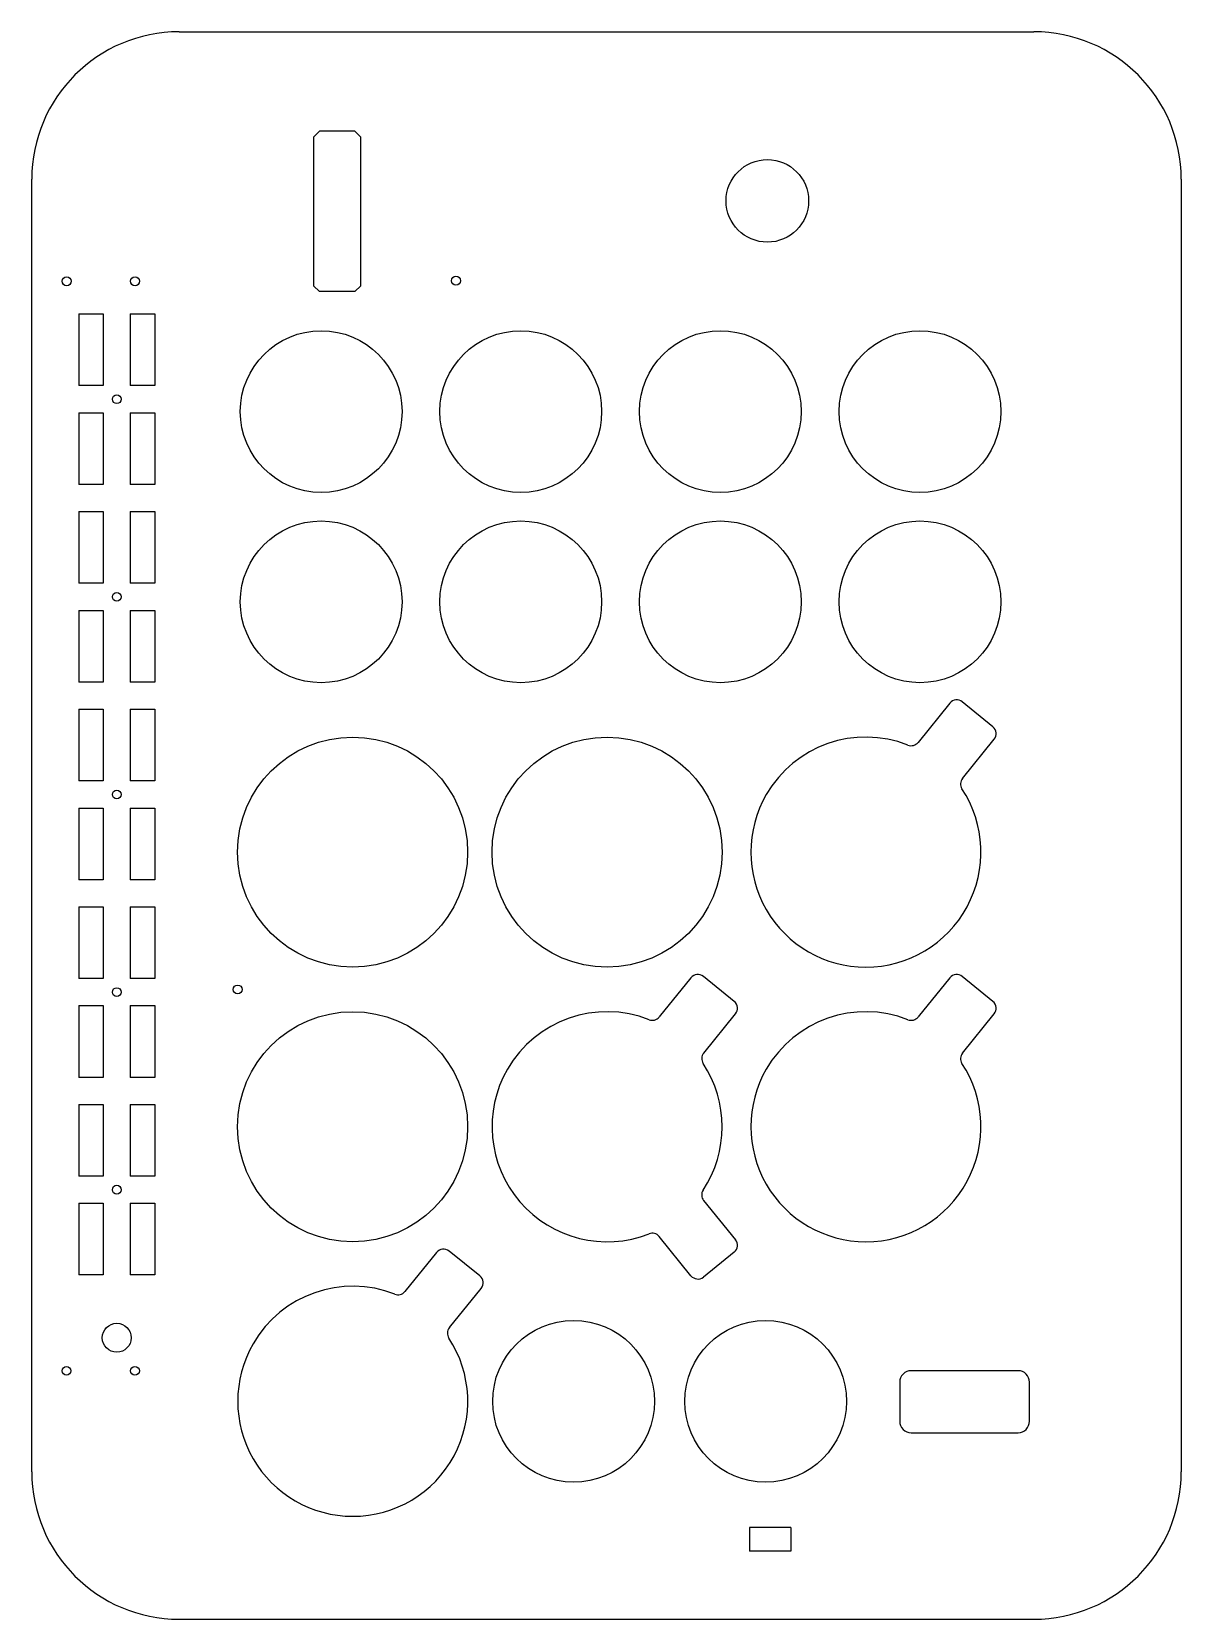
# Model space of a CAD drawing. Extents: x 0 to 390, y 0 to 538.
import ezdxf

# ---------------------------------------------------------------- set-up
doc = ezdxf.new("R2010")
doc.units = 0
doc.layers.get('0').update_dxf_attribs({"linetype": 'CONTINUOUS'})
doc.layers.add('1', color=7, linetype='CONTINUOUS')

msp = doc.modelspace()

# ---------------------------------------------------------------- linework, layer by layer
at = {"color": 7}
msp.add_lwpolyline([(294.27, 80.38), (294.27, 67.12, 0.414214), (298.14, 63.25), (334.4, 63.25, 0.414214), (338.27, 67.12), (338.27, 80.38, 0.414214), (334.4, 84.25), (298.14, 84.25, 0.414214)], format="xyb", close=True, dxfattribs=at)
at = {"layer": '1', "color": 7, "linetype": 'CONTINUOUS'}
for p, q in [((50, 538.2), (339.71, 538.2)), ((97.52, 504.5), (95.52, 502.5)), ((95.52, 502.5), (95.52, 452.1)), ((109.52, 504.5), (97.52, 504.5)), ((109.52, 504.5), (111.52, 502.5)), ((111.52, 452.1), (111.52, 502.5)), ((389.71, 488.2), (389.71, 50)), ((95.52, 452.1), (97.52, 450.1)), ((111.52, 452.1), (109.52, 450.1)), ((109.52, 450.1), (97.52, 450.1)), ((15.92, 442.52), (15.92, 418.22)), ((15.92, 442.52), (24.22, 442.52)), ((24.22, 442.52), (24.22, 418.22)), ((33.42, 442.52), (33.42, 418.22)), ((33.42, 442.52), (41.72, 442.52)), ((41.72, 442.52), (41.72, 418.22)), ((24.22, 418.22), (15.92, 418.22)), ((41.72, 418.22), (33.42, 418.22)), ((15.92, 409.02), (15.92, 384.72)), ((15.92, 409.02), (24.22, 409.02)), ((24.22, 409.02), (24.22, 384.72)), ((33.42, 409.02), (33.42, 384.72)), ((33.42, 409.02), (41.72, 409.02)), ((41.72, 409.02), (41.72, 384.72)), ((24.22, 384.72), (15.92, 384.72)), ((41.72, 384.72), (33.42, 384.72)), ((15.92, 375.52), (15.92, 351.22)), ((15.92, 375.52), (24.22, 375.52)), ((24.22, 375.52), (24.22, 351.22)), ((33.42, 375.52), (33.42, 351.22)), ((33.42, 375.52), (41.72, 375.52)), ((41.72, 375.52), (41.72, 351.22)), ((24.22, 351.22), (15.92, 351.22)), ((41.72, 351.22), (33.42, 351.22)), ((15.92, 342.02), (15.92, 317.72)), ((15.92, 342.02), (24.22, 342.02)), ((24.22, 342.02), (24.22, 317.72)), ((33.42, 342.02), (33.42, 317.72)), ((33.42, 342.02), (41.72, 342.02)), ((41.72, 342.02), (41.72, 317.72)), ((24.22, 317.72), (15.92, 317.72)), ((41.72, 317.72), (33.42, 317.72)), ((15.92, 308.52), (15.92, 284.22)), ((15.92, 308.52), (24.22, 308.52)), ((24.22, 308.52), (24.22, 284.22)), ((33.42, 308.52), (33.42, 284.22)), ((33.42, 308.52), (41.72, 308.52)), ((41.72, 308.52), (41.72, 284.22)), ((311.23, 310.56), (300.47, 297.27)), ((325.86, 302.57), (315.45, 311)), ((315.54, 285.05), (326.31, 298.35)), ((24.22, 284.22), (15.92, 284.22)), ((41.72, 284.22), (33.42, 284.22)), ((15.92, 275.02), (15.92, 250.72)), ((15.92, 275.02), (24.22, 275.02)), ((24.22, 275.02), (24.22, 250.72)), ((33.42, 275.02), (33.42, 250.72)), ((33.42, 275.02), (41.72, 275.02)), ((41.72, 275.02), (41.72, 250.72)), ((24.22, 250.72), (15.92, 250.72)), ((41.72, 250.72), (33.42, 250.72)), ((15.92, 241.52), (15.92, 217.22)), ((15.92, 241.52), (24.22, 241.52)), ((24.22, 241.52), (24.22, 217.22)), ((33.42, 241.52), (33.42, 217.22)), ((33.42, 241.52), (41.72, 241.52)), ((41.72, 241.52), (41.72, 217.22)), ((24.22, 217.22), (15.92, 217.22)), ((41.72, 217.22), (33.42, 217.22)), ((223.5, 217.46), (212.74, 204.18)), ((238.13, 209.47), (227.72, 217.91)), ((311.23, 217.46), (300.47, 204.18)), ((325.87, 209.47), (315.45, 217.91)), ((15.92, 208.02), (15.92, 183.72)), ((15.92, 208.02), (24.22, 208.02)), ((24.22, 208.02), (24.22, 183.72)), ((33.42, 208.02), (33.42, 183.72)), ((33.42, 208.02), (41.72, 208.02)), ((41.72, 208.02), (41.72, 183.72)), ((227.8, 191.95), (238.57, 205.25)), ((315.54, 191.95), (326.31, 205.25)), ((24.22, 183.72), (15.92, 183.72)), ((41.72, 183.72), (33.42, 183.72)), ((15.92, 174.52), (15.92, 150.22)), ((15.92, 174.52), (24.22, 174.52)), ((24.22, 174.52), (24.22, 150.22)), ((33.42, 174.52), (33.42, 150.22)), ((33.42, 174.52), (41.72, 174.52)), ((41.72, 174.52), (41.72, 150.22)), ((24.22, 150.22), (15.92, 150.22)), ((41.72, 150.22), (33.42, 150.22)), ((15.92, 141.02), (15.92, 116.72)), ((15.92, 141.02), (24.22, 141.02)), ((24.22, 141.02), (24.22, 116.72)), ((33.42, 141.02), (33.42, 116.72)), ((33.42, 141.02), (41.72, 141.02)), ((41.72, 141.02), (41.72, 116.72)), ((227.79, 141.97), (238.57, 128.66)), ((223.49, 116.45), (212.71, 129.76)), ((137.27, 124.39), (126.51, 111.1)), ((151.9, 116.4), (141.49, 124.83)), ((238.12, 124.44), (227.71, 116.01)), ((24.22, 116.72), (15.92, 116.72)), ((41.72, 116.72), (33.42, 116.72)), ((141.58, 98.88), (152.35, 112.18)), ((243.32, 31.09), (243.32, 23.11)), ((257.32, 31.09), (243.32, 31.09)), ((257.32, 31.09), (257.32, 23.11)), ((257.32, 23.11), (243.32, 23.11)), ((50, 0), (339.71, 0))]:
    msp.add_line(p, q, dxfattribs=at)
at = {"layer": '1', "color": 7}
msp.add_line((0, 50), (0, 488.2), dxfattribs=at)
at = {"layer": '1', "color": 7, "linetype": 'CONTINUOUS'}
for centre, radius in [((249.39, 480.86), 14), ((11.83, 453.61), 1.5), ((35.02, 453.61), 1.5), ((143.82, 453.8), 1.5), ((98.13, 409.43), 27.42), ((165.79, 409.43), 27.42), ((233.46, 409.43), 27.42), ((301.13, 409.43), 27.42), ((28.82, 413.62), 1.5), ((98.13, 344.93), 27.42), ((165.79, 344.93), 27.42), ((233.46, 344.93), 27.42), ((301.13, 344.93), 27.42), ((28.82, 346.62), 1.5), ((108.77, 260.07), 39), ((195.05, 260.07), 39), ((28.82, 279.62), 1.5), ((28.82, 212.62), 1.5), ((69.8, 213.52), 1.5), ((108.77, 166.97), 39), ((28.82, 145.62), 1.5), ((28.82, 95.43), 4.9), ((183.69, 73.87), 27.42), ((248.79, 73.87), 27.42), ((11.79, 84.22), 1.5), ((34.98, 84.22), 1.5)]:
    msp.add_circle(centre, radius, dxfattribs=at)
at = {"layer": '1', "color": 7}
for centre, start, end in [((50, 488.2), 90, 180), ((50, 50), 180, 270)]:
    msp.add_arc(centre, 50, start, end, dxfattribs=at)
at = {"layer": '1', "color": 7, "linetype": 'CONTINUOUS'}
for centre, radius, start, end in [((339.71, 488.2), 50, 0, 90), ((313.56, 308.67), 3, 51, 141), ((323.98, 300.24), 3, 321, 51), ((282.79, 260.07), 39, 68.5565, 150), ((298.14, 299.16), 3, 248.5565, 321), ((282.79, 260.07), 39, 270, 33.3551), ((317.87, 283.16), 3, 141, 213.3551), ((282.79, 260.07), 39, 150, 270), ((225.83, 215.57), 3, 51, 141), ((313.57, 215.57), 3, 51, 141), ((195.05, 166.97), 39, 68.5565, 150), ((236.24, 207.14), 3, 321, 51), ((282.79, 166.97), 39, 68.5565, 150), ((323.98, 207.14), 3, 321, 51), ((210.41, 206.06), 3, 248.5565, 321), ((298.14, 206.06), 3, 248.5565, 321), ((230.14, 190.06), 3, 141, 213.3551), ((195.05, 166.97), 39, 326.6086, 33.3551), ((282.79, 166.97), 39, 270, 33.3551), ((317.87, 190.06), 3, 141, 213.3551), ((195.05, 166.97), 39, 150, 291.4072), ((282.79, 166.97), 39, 150, 270), ((230.12, 143.86), 3, 146.6086, 219), ((210.38, 127.87), 3, 39, 111.4072), ((139.6, 122.5), 3, 51, 141), ((236.23, 126.77), 3, 309, 39), ((150.01, 114.07), 3, 321, 51), ((225.82, 118.34), 3, 219, 309), ((108.83, 73.9), 39, 68.5565, 150), ((124.18, 112.99), 3, 248.5565, 321), ((143.91, 96.99), 3, 141, 213.3551), ((108.83, 73.9), 39, 150, 270), ((108.83, 73.9), 39, 270, 33.3551), ((339.71, 50), 50, 270, 0)]:
    msp.add_arc(centre, radius, start, end, dxfattribs=at)

doc.saveas('drawing.dxf')
